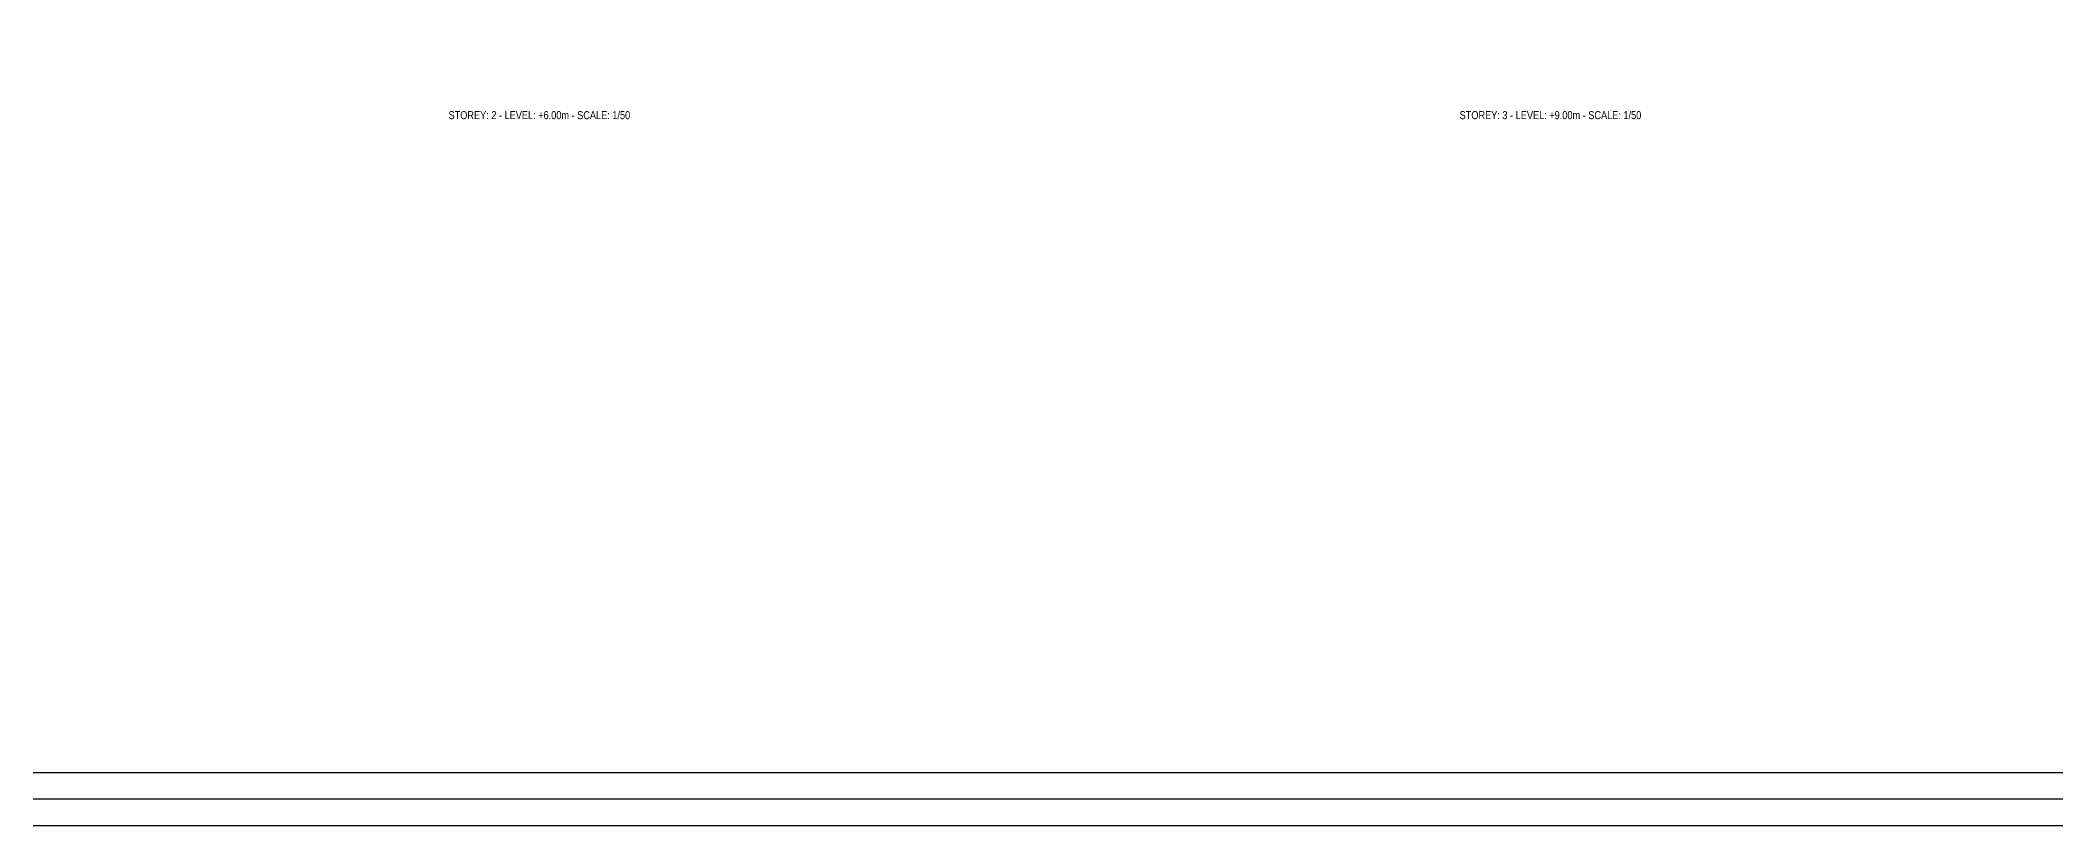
# Model space of a CAD drawing. Extents: x 0 to 206258, y -403073 to 0.
# Drawn here: x 76581 to 114353, y -53697 to -38963 of the extents above; entities that cross this region are included whole.
import ezdxf
from ezdxf.enums import TextEntityAlignment as Align

# ---------------------------------------------------------------- set-up
doc = ezdxf.new("R2010")
doc.units = 0
doc.header["$LTSCALE"] = 1000
for name, color, linetype in [('Quantity Table Title', 1, 'Continuous'), ('SHEETSUMMARY-50', 1, 'Continuous'), ('SheetView', 40, 'Continuous'), ('SheetViewOut', 231, 'Continuous')]:
    doc.layers.add(name, color=color, linetype=linetype)
doc.styles.add('Quantity Table Title', font='ARIALN.TTF', dxfattribs={"height": 150})

msp = doc.modelspace()

# ---------------------------------------------------------------- linework, layer by layer
at = {"layer": 'SHEETSUMMARY-50', "transparency": 33554687, "const_width": 28}
msp.add_lwpolyline([(75804.79, -12146.707), (75804.79, -53196.707), (133504.79, -53196.707), (133504.79, -12146.707), (75804.79, -12146.707), (75804.79, -12146.707)], close=True, dxfattribs=at)
at = {"layer": 'SheetView', "transparency": 33554687}
msp.add_lwpolyline([(76304.79, -12646.707), (76304.79, -52696.707), (125255.305, -52696.707), (125255.305, -12646.707)], close=True, dxfattribs=at)
at = {"layer": 'SheetViewOut', "transparency": 33554687}
msp.add_lwpolyline([(74554.79, -53696.707), (74554.79, -11646.707), (134004.79, -11646.707), (134004.79, -53696.707)], close=True, dxfattribs=at)

# ---------------------------------------------------------------- texts
at = {"layer": 'Quantity Table Title', "transparency": 33554687, "style": 'Quantity Table Title'}
for s, p in [('STOREY: 2 - LEVEL: +6.00m - SCALE: 1/50', (85934.29, -40292.207)), ('STOREY: 3 - LEVEL: +9.00m - SCALE: 1/50', (104884.29, -40292.207))]:
    msp.add_text(s, height=150, dxfattribs=at).set_placement(p, align=Align.TOP_CENTER)

doc.saveas('drawing.dxf')
